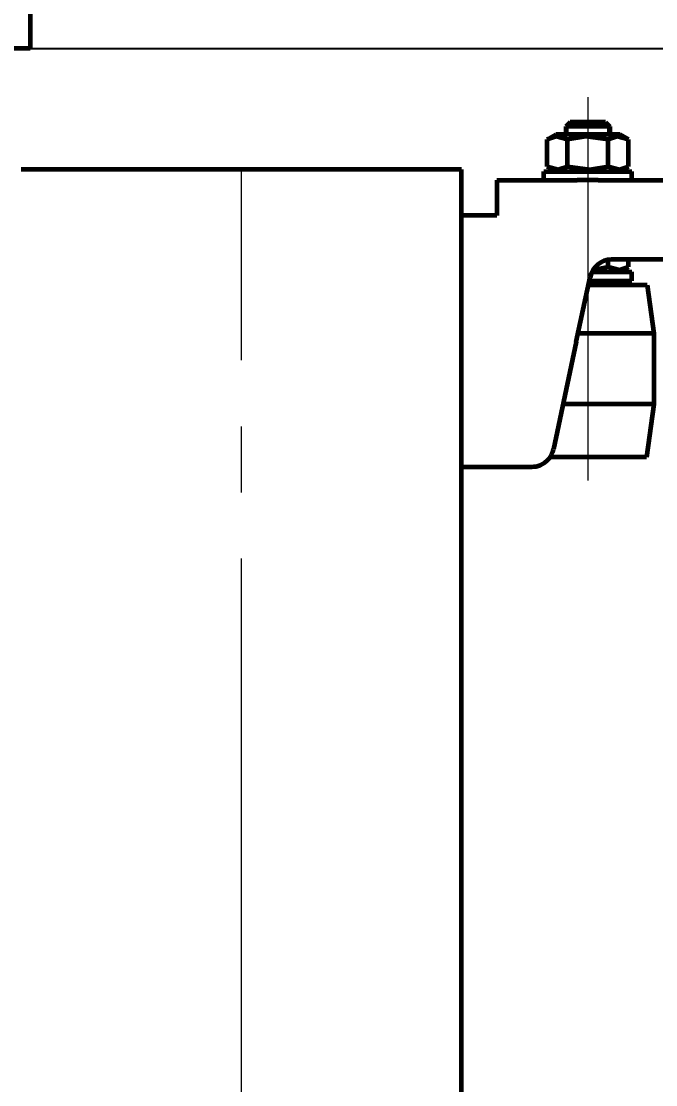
# Model space of a CAD drawing. Header units: millimetres. Extents: x 0 to 594, y 0 to 420.
# Drawn here: x 519.29 to 533.69, y 370.81 to 394.94 of the extents above; entities that cross this region are included whole.
import ezdxf

# ---------------------------------------------------------------- set-up
doc = ezdxf.new("R2010")
doc.units = ezdxf.units.MM
for name, pattern in [('K5LT_AXLED', [19.5, 15, -1.5, 1.5, -1.5]), ('K5LT_BASIC', [0]), ('K5LT_THIN', [0])]:
    doc.linetypes.add(name, pattern=pattern)
doc.layers.add('LAYER', color=7, linetype='Continuous')
doc.layers.add('Системный слой', color=7, linetype='Continuous')
doc.styles.add('KDIMTEXTSTYLE', font='GOST_AU.SHX', dxfattribs={"width": 0.96, "oblique": 15, "height": 5})
doc.dimstyles.new('KDIMSTYLE (0.10)', dxfattribs={"dimtxt": 5, "dimasz": 1, "dimexe": 2, "dimexo": 0, "dimgap": 1, "dimtad": 1, "dimlfac": 10, "dimtxsty": 'KDIMTEXTSTYLE', "dimsah": 1, "dimcen": 0, "dimdle": 1, "dimadec": 0, "dimazin": 0, "dimtfac": 0.667, "dimtmove": 0, "dimatfit": 3, "dimfxl": 1, "dimtvp": 1, "dimtolj": 1, "dimtzin": 0, "dimarcsym": 0})

# ---------------------------------------------------------------- blocks, each defined once
blk = doc.blocks.new('U163')
at = {"layer": 'Системный слой', "color": 30, "linetype": 'K5LT_AXLED', "lineweight": 18, "true_color": 0xff8000}
blk.add_line((524.285, 348.249), (524.285, 391.574), dxfattribs=at)
blk = doc.blocks.new('U165')
at = {"layer": 'Системный слой', "color": 5, "linetype": 'K5LT_BASIC', "lineweight": 60, "true_color": 0x0000ff}
blk.add_line((529.285, 348.216), (529.285, 391.574), dxfattribs=at)
blk = doc.blocks.new('KDIMARROW_01')
at = {"layer": 'LAYER'}
blk.add_hatch(color=0, dxfattribs=at).paths.add_polyline_path([(0, 0), (-5, 0.658), (-4.5, 0), (-5, -0.658)])
at = {"layer": 'LAYER', "color": 0, "linetype": 'K5LT_THIN', "lineweight": 18}
for p, q in [((-4.5, 0), (-5, 0.658)), ((-5, 0.658), (0, 0)), ((0, 0), (-5, -0.658)), ((-5, -0.658), (-4.5, 0))]:
    blk.add_line(p, q, dxfattribs=at)
at = {"layer": 'Системный слой', "color": 0, "linetype": 'K5LT_THIN', "lineweight": 18}
blk.add_line((0, 0), (-1, 0), dxfattribs=at)
blk = doc.blocks.new('U518')
at = {"layer": 'Системный слой', "color": 5, "linetype": 'K5LT_BASIC', "lineweight": 60, "true_color": 0x0000ff}
for p, q in [((530.085, 391.333), (530.085, 390.533)), ((530.085, 391.333), (531.91, 391.333)), ((532.388, 391.333), (531.91, 391.333)), ((532.388, 391.333), (533.899, 391.333)), ((533.899, 391.333), (534.388, 391.333)), ((534.585, 391.333), (534.388, 391.333)), ((534.866, 391.333), (534.585, 391.333)), ((534.866, 391.333), (547.285, 391.333)), ((547.285, 390.533), (547.285, 391.333)), ((529.285, 384.833), (529.285, 390.533)), ((530.085, 390.533), (529.285, 390.533)), ((547.285, 390.033), (547.285, 390.533)), ((536.775, 389.533), (532.69, 389.533)), ((536.775, 389.533), (546.785, 389.533)), ((531.888, 387.666), (532.201, 389.137)), ((531.888, 387.666), (531.37, 385.229)), ((529.285, 384.833), (530.085, 384.833)), ((530.085, 384.833), (530.88, 384.833))]:
    blk.add_line(p, q, dxfattribs=at)
for centre, start, end in [((546.785, 390.033), 270, 0), ((532.69, 389.033), 90, 167.9885), ((530.88, 385.333), 291.8609, 347.9885), ((530.88, 385.333), 270, 291.8609)]:
    blk.add_arc(centre, 0.5, start, end, dxfattribs=at)
blk = doc.blocks.new('U530')
at = {"layer": 'Системный слой', "color": 5, "linetype": 'K5LT_BASIC', "lineweight": 60, "true_color": 0x0000ff}
for p, q in [((532.102, 392.329), (531.687, 392.258)), ((532.611, 392.258), (532.102, 392.329))]:
    blk.add_line(p, q, dxfattribs=at)
blk = doc.blocks.new('U531')
at = {"layer": 'Системный слой', "color": 5, "linetype": 'K5LT_BASIC', "lineweight": 60, "true_color": 0x0000ff}
for p, q in [((532.818, 392.329), (532.611, 392.258)), ((533.073, 392.258), (532.818, 392.329))]:
    blk.add_line(p, q, dxfattribs=at)
blk = doc.blocks.new('U532')
at = {"layer": 'Системный слой', "color": 5, "linetype": 'K5LT_BASIC', "lineweight": 60, "true_color": 0x0000ff}
for p, q in [((531.433, 392.329), (531.225, 392.258)), ((531.687, 392.258), (531.433, 392.329))]:
    blk.add_line(p, q, dxfattribs=at)
blk = doc.blocks.new('U533')
at = {"layer": 'Системный слой', "color": 5, "linetype": 'K5LT_BASIC', "lineweight": 60, "true_color": 0x0000ff}
for p, q in [((531.687, 391.648), (532.196, 391.577)), ((532.196, 391.577), (532.611, 391.648))]:
    blk.add_line(p, q, dxfattribs=at)
blk = doc.blocks.new('U534')
at = {"layer": 'Системный слой', "color": 5, "linetype": 'K5LT_BASIC', "lineweight": 60, "true_color": 0x0000ff}
for p, q in [((532.611, 391.648), (532.866, 391.577)), ((532.866, 391.577), (533.073, 391.648))]:
    blk.add_line(p, q, dxfattribs=at)
blk = doc.blocks.new('U535')
at = {"layer": 'Системный слой', "color": 5, "linetype": 'K5LT_BASIC', "lineweight": 60, "true_color": 0x0000ff}
for p, q in [((531.225, 391.648), (531.48, 391.577)), ((531.48, 391.577), (531.687, 391.648))]:
    blk.add_line(p, q, dxfattribs=at)
blk = doc.blocks.new('U536')
at = {"layer": 'Системный слой', "color": 5, "linetype": 'K5LT_BASIC', "lineweight": 60, "true_color": 0x0000ff}
for p, q in [((532.611, 389.368), (532.866, 389.297)), ((532.866, 389.297), (533.073, 389.368))]:
    blk.add_line(p, q, dxfattribs=at)
blk = doc.blocks.new('U529')
at = {"layer": 'Системный слой', "color": 30, "linetype": 'K5LT_AXLED', "lineweight": 18, "true_color": 0xff8000}
blk.add_line((532.149, 393.219), (532.149, 384.519), dxfattribs=at)
at = {"layer": 'Системный слой', "color": 5, "linetype": 'K5LT_BASIC', "lineweight": 60, "true_color": 0x0000ff}
for p, q in [((531.749, 392.653), (531.649, 392.553)), ((532.383, 392.653), (531.749, 392.653)), ((532.549, 392.653), (532.383, 392.653)), ((532.549, 392.653), (532.649, 392.553)), ((531.225, 392.258), (531.424, 392.373)), ((532.512, 392.373), (531.424, 392.373)), ((532.442, 392.553), (531.649, 392.553)), ((532.442, 392.553), (531.649, 392.553)), ((531.649, 392.553), (531.649, 392.373)), ((532.442, 392.553), (531.649, 392.553)), ((532.649, 392.553), (532.442, 392.553)), ((532.649, 392.553), (532.442, 392.553)), ((532.649, 392.553), (532.442, 392.553)), ((532.874, 392.373), (532.512, 392.373)), ((532.649, 392.553), (532.649, 392.373)), ((533.073, 392.258), (532.874, 392.373)), ((531.225, 391.648), (531.225, 392.258)), ((531.687, 391.648), (531.687, 392.258)), ((532.611, 391.648), (532.611, 392.258)), ((533.073, 391.648), (533.073, 392.258)), ((531.424, 391.533), (531.225, 391.648)), ((532.874, 391.533), (533.073, 391.648)), ((531.149, 391.333), (531.149, 391.533)), ((531.149, 391.533), (532.66, 391.533)), ((532.66, 391.533), (533.149, 391.533)), ((533.149, 391.333), (533.149, 391.533)), ((532.611, 389.368), (532.611, 389.533)), ((533.073, 389.368), (533.073, 389.533)), ((532.241, 389.253), (533.149, 389.253)), ((532.268, 389.301), (532.611, 389.368)), ((532.874, 389.253), (533.073, 389.368)), ((533.149, 389.053), (533.149, 389.253)), ((532.149, 389.053), (533.149, 389.053)), ((532.849, 389.053), (532.849, 388.953)), ((533.495, 388.953), (532.149, 388.953)), ((533.495, 388.953), (533.649, 387.853)), ((533.649, 387.853), (531.928, 387.853)), ((533.649, 387.853), (533.649, 386.253)), ((533.649, 386.253), (531.587, 386.253)), ((533.649, 386.253), (533.48, 385.053)), ((533.48, 385.053), (531.295, 385.053)), ((531.299, 385.053), (531.299, 385.053)), ((532.647, 385.053), (531.299, 385.053)), ((532.999, 385.053), (532.647, 385.053)), ((532.999, 385.053), (532.999, 385.053))]:
    blk.add_line(p, q, dxfattribs=at)
at = {"layer": 'Системный слой', "color": 7, "linetype": 'K5LT_THIN', "lineweight": 18}
for p, q in [((531.699, 392.553), (531.699, 392.373)), ((531.699, 392.553), (531.699, 392.373)), ((532.599, 392.553), (532.599, 392.373)), ((532.599, 392.553), (532.599, 392.373))]:
    blk.add_line(p, q, dxfattribs=at)
at = {"layer": 'Системный слой'}
for name in ['U532', 'U530', 'U531', 'U535', 'U533', 'U534', 'U536']:
    blk.add_blockref(name, (0, 0), dxfattribs=at)

msp = doc.modelspace()

# ---------------------------------------------------------------- linework, layer by layer
at = {"layer": 'Системный слой', "color": 5, "linetype": 'K5LT_BASIC', "lineweight": 60, "true_color": 0x0000ff}
for p, q in [((519.48528, 396.91988), (519.48528, 394.31988)), ((519.48528, 394.31988), (510.28528, 394.31988)), ((529.28528, 391.57426), (519.28528, 391.57426))]:
    msp.add_line(p, q, dxfattribs=at)

# ---------------------------------------------------------------- block references
at = {"layer": 'Системный слой'}
for name in ['U529', 'U163', 'U165', 'U518']:
    msp.add_blockref(name, (0, 0), dxfattribs=at)

# ---------------------------------------------------------------- dimensions: what is measured, and where the dimension line sits
at = {"layer": 'Системный слой', "color": 7}
msp.add_linear_dim(base=(579.88355, 394.31988), p1=(494.18528, 285.89791), p2=(484.01471, 394.31988), angle=90, text='\\H5.0;\\W0.965;\\Q15;\\H5.0;\\W0.965;\\Q15;\\Q15;H\\X\\H5.0;\\W0.965;\\Q15;\\Q15;max 2200', dimstyle='KDIMSTYLE (0.10)', override={"dimexo": 0, "dimblk1": 'KDIMARROW_01', "dimblk2": 'KDIMARROW_01', "dimse1": 0, "dimse2": 0, "dimclrt": 7, "dimtolj": 1}, dxfattribs=at).render()

doc.saveas('drawing.dxf')
